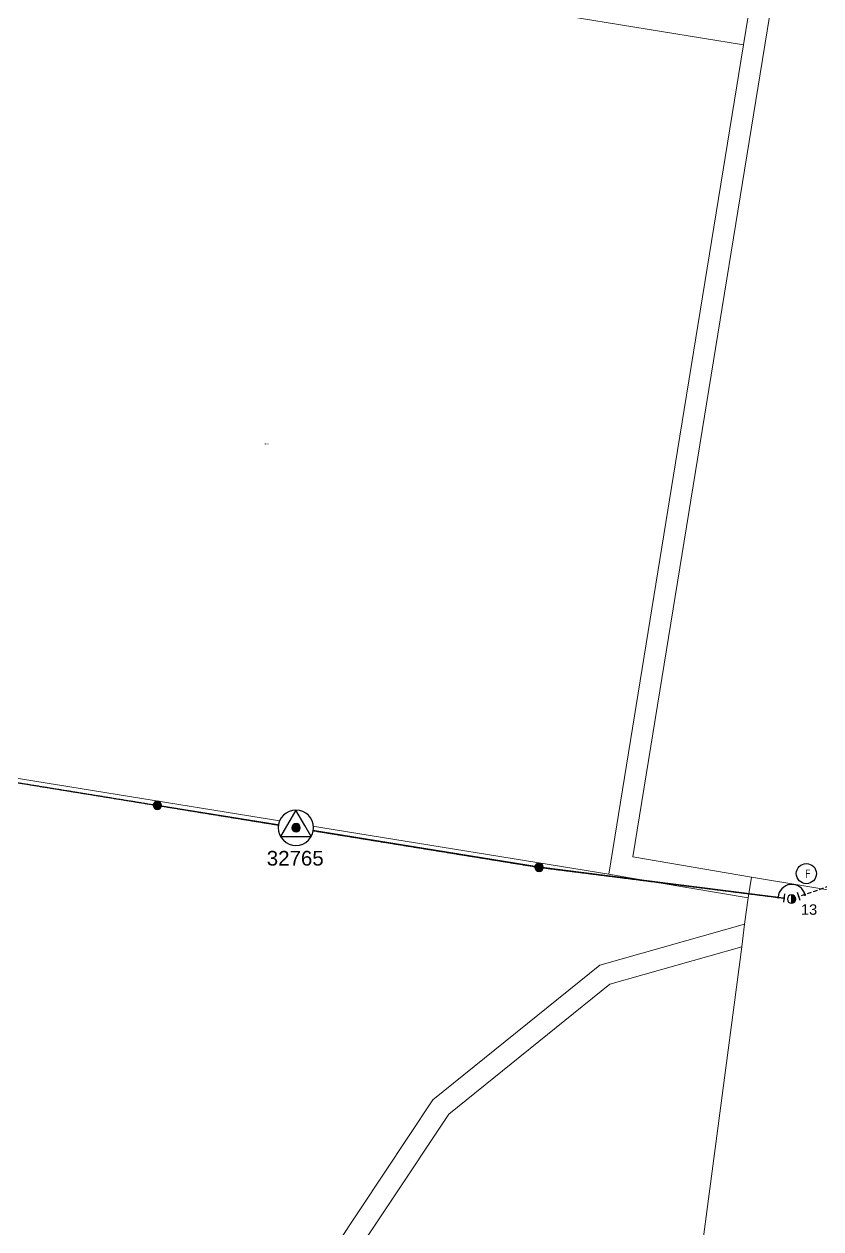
# Model space of a CAD drawing. Header units: metres. Extents: x 231386 to 238683, y 6156973 to 6161532.
# Drawn here: x 233876 to 234637, y 6158077 to 6159227 of the extents above; entities that cross this region are included whole.
import ezdxf
from ezdxf.enums import TextEntityAlignment as Align

# ---------------------------------------------------------------- set-up
doc = ezdxf.new("R2010")
doc.units = ezdxf.units.M
doc.linetypes.add('Cable Exist OH', pattern=[1, 1, 0])
doc.linetypes.add('Cable New OH', pattern=[6, 4, -2])
doc.layers.get('0').update_dxf_attribs({"color": 6})
doc.layers.add('Cadastre Land Parcels_SP_EXT', color=8, linetype='Continuous', lineweight=5)
doc.layers.add('Cadastre Roads_SP_EXT', color=8, linetype='Continuous', lineweight=5)
for name, color, linetype in [('Equip_SP_HV_EXT', 7, 'Continuous'), ('Mains_HV_EXT', 7, 'Continuous'), ('Mains_HV_NEW', 2, 'Continuous'), ('Mains_HV_New_A10', 2, 'Continuous'), ('Mains_HV_NEW_Hardwired', 2, 'Continuous'), ('OH_Details_SP_MISC', 7, 'Continuous'), ('Sub_SP_TR_HV_LV_EXT', 7, 'Continuous'), ('SupportsOH_SP_TR_HV_LV_SL_EXT', 7, 'Continuous'), ('SupportsOH_SP_TR_HV_LV_SL_NEW', 2, 'Continuous')]:
    doc.layers.add(name, color=color, linetype=linetype)
doc.styles.add('iecARIAL', font='arial.ttf', dxfattribs={"height": 2})
doc.styles.add('iecISOCP', font='isocp.shx')
doc.styles.add('POLE_LABEL', font='arial.ttf')
doc.styles.get("Standard").update_dxf_attribs({"font": 'arial.ttf'})

# ---------------------------------------------------------------- blocks, each defined once
blk = doc.blocks.new('SUB_POLE_EXT')
blk.add_wipeout([(0, 4.22), (0.42, 4.2), (0.83, 4.14), (1.21, 4.05), (1.62, 3.9), (1.99, 3.72), (2.35, 3.51), (2.68, 3.26), (2.99, 2.99), (3.28, 2.66), (3.52, 2.34), (3.76, 1.92), (3.9, 1.62), (4.04, 1.23), (4.18, 0.63), (4.22, 0), (4.18, -0.61), (4.06, -1.15), (3.9, -1.62), (3.58, -2.24), (3.22, -2.73), (2.97, -3.01), (2.68, -3.26), (2.36, -3.5), (2, -3.72), (1.64, -3.89), (1.25, -4.03), (0.82, -4.14), (0.42, -4.2), (0, -4.22), (-0.41, -4.2), (-0.8, -4.15), (-1.21, -4.05), (-1.62, -3.9), (-1.99, -3.73), (-2.35, -3.51), (-2.68, -3.26), (-2.96, -3.02), (-3.23, -2.72), (-3.51, -2.35), (-3.71, -2.01), (-3.91, -1.6), (-4.05, -1.21), (-4.16, -0.76), (-4.22, -0.14), (-4.21, 0.39), (-4.14, 0.83), (-4.03, 1.27), (-3.9, 1.63), (-3.71, 2.02), (-3.5, 2.37), (-3.28, 2.67), (-2.99, 2.99), (-2.68, 3.27), (-2.33, 3.52), (-1.98, 3.73), (-1.63, 3.9), (-1.2, 4.05), (-0.78, 4.15), (-0.4, 4.21)])
blk.add_line((2.16, 0.48), (2.16, 0.48, 0))
blk.add_lwpolyline([(-4.22, 0, 1), (4.22, 0, 1)], format="xyb", close=True)
blk.add_lwpolyline([(2.14, 0.52), (0, 4.22), (-3.66, -2.11), (3.66, -2.11)], close=True)
for tag, height, flags, p in [('ASSET_NUM', 3.5, 8, (2, 2)), ('STREET_CODE', 0.2, 9, (1.5, 0)), ('CONSTRUCTED_VOLTAGE', 0.2, 9, (1.5, -0.2)), ('OPERATING_VOLTAGE', 0.2, 9, (1.5, -0.6)), ('OPERATED_BY', 0.2, 9, (1.5, -0.8)), ('ORIENTATION', 0.2, 9, (1.5, -1.2)), ('OWNED_BY', 0.2, 9, (1.5, -1.4)), ('SECONDARY_VOLTAGE', 0.2, 9, (1.5, -1.6)), ('STATE', 0.2, 9, (1.5, -1.8)), ('SUBSTATION_TYPE', 0.2, 9, (1.5, -2)), ('STREETNAME', 0.2, 9, (1.5, -2.8)), ('NO_PHASES', 0.2, 9, (1.5, -0.4)), ('MAINTAINED_BY', 0.2, 9, (1.5, -1)), ('USAGE', 0.2, 9, (1.5, -2.2)), ('LEGEND', 0.2, 9, (1.5, -2.4)), ('LOCATION', 0.2, 9, (1.5, -2.6)), ('SUBURB', 0.2, 9, (1.5, -3)), ('Z', 0.2, 1, (1.5, -3.4)), ('NOTES', 0.2, 9, (1.5, -3.2))]:
    blk.add_attdef(tag, text='', height=height, dxfattribs=dict(flags=flags)).set_placement(p, align=Align.MIDDLE_LEFT)
blk = doc.blocks.new('POLE_EXT')
blk.add_hatch(color=256).paths.add_polyline_path([(-1, 0, 1), (1, 0, 1)])
blk.add_lwpolyline([(-1, 0, 1), (1, 0, 1)], format="xyb", close=True)
for tag, height, flags, p in [('pNumber', 2.5, 8, (-17.84, 2.07)), ('OWNED_BY', 0.2, 9, (1.35, -0.4)), ('SPECIAL_USE', 0.2, 9, (1.35, -0.8)), ('STATE', 0.2, 9, (1.35, -1)), ('cLV', 0.2, 9, (1.35, -1.4)), ('hDepth', 0.2, 9, (1.35, -1.6)), ('hDia', 0.2, 9, (1.35, -1.8)), ('cHV', 0.2, 9, (1.35, -2)), ('PARENT', 0.2, 9, (1.35, -0.6)), ('USAGE', 0.2, 9, (1.35, -1.2)), ('LBRACKET', 0.2, 9, (1.35, -2.2)), ('LExisting', 0.2, 9, (1.35, -2.4)), ('LANTNUMBER', 0.2, 9, (1.35, -2.6)), ('LOther', 0.2, 9, (1.35, -2.8)), ('cLinedev', 0.2, 9, (1.35, -3.4)), ('pExisting', 0.2, 9, (1.35, -3.8)), ('pFooting', 0.2, 9, (1.35, -4.4)), ('pNew', 0.2, 9, (1.35, -4.6)), ('pRelocate', 0.2, 9, (1.35, -5)), ('pRemove', 0.2, 9, (1.35, -5.2)), ('pReplace', 0.2, 9, (1.35, -5.4)), ('pStay', 0.2, 9, (1.35, -5.6)), ('pType', 0.2, 9, (1.35, -5.8)), ('LRemove', 0.2, 9, (1.35, -3)), ('LEGEND', 0.2, 9, (1.35, -3.2)), ('LOCATION', 0.2, 9, (1.35, -3.6)), ('PFNUMBER', 0.2, 9, (1.35, -4)), ('NEWPFNUMBER', 0.2, 9, (1.35, -4.2)), ('cspan', 0.2, 9, (1.35, -6)), ('STREETNAME', 0.2, 9, (1.35, -6.2)), ('SUBURB', 0.2, 9, (1.35, -6.4)), ('OPERATED_BY', 0.2, 9, (1.36, -7.01)), ('NOTES', 0.2, 9, (1.35, -6.6)), ('MAINTAINED_BY', 0.2, 9, (1.36, -6.81))]:
    blk.add_attdef(tag, text='', height=height, dxfattribs=dict(flags=flags)).set_placement(p, align=Align.MIDDLE_LEFT)
at = {"style": 'POLE_LABEL'}
for tag, height, flags, p in [('ASSET_NUM', 2.5, 8, (2, 2)), ('STRUCTURE_PLANT_NUMBER', 0.2, 9, (1.35, 0.03)), ('STREET_CODE', 0.2, 9, (1.35, -0.2))]:
    blk.add_attdef(tag, text='', height=height, dxfattribs=dict(at, flags=flags)).set_placement(p, align=Align.MIDDLE_LEFT)
at = {"flags": 1}
blk.add_attdef('Z', (1.35, -7.33), '', height=0.2, dxfattribs=at)
blk = doc.blocks.new('*U43')
blk.add_circle((0.52, 5.05), 2.4)
at = {"insert": (0.24, 5.98), "char_height": 2, "width": 1.2998, "attachment_point": 1, "style": 'iecISOCP'}
blk.add_mtext('F', dxfattribs=at)
for tag, height, flags, p in [('ASSET_NUM', 2.5, 8, (2, 2)), ('STREET_CODE', 0.2, 9, (1.5, 0)), ('CONSTRUCTED_VOLTAGE', 0.2, 9, (1.5, -0.2)), ('OPERATING_VOLTAGE', 0.2, 9, (1.5, -0.8)), ('ORIENTATION', 0.2, 9, (1.5, -1)), ('OWNED_BY', 0.2, 9, (1.5, -1.2)), ('STATE', 0.2, 9, (1.5, -1.4)), ('STREETNAME', 0.2, 9, (1.5, -2.2)), ('SUBURB', 0.2, 9, (1.5, -2.4)), ('Z', 0.2, 1, (1.5, -2.8)), ('FLITE_NUMBER', 0.2, 9, (1.5, -0.4)), ('USAGE', 0.2, 9, (1.5, -1.6)), ('LEGEND', 0.2, 9, (1.5, -1.8)), ('LOCATION', 0.2, 9, (1.5, -2)), ('NOTES', 0.2, 9, (1.5, -2.6)), ('INDICATOR_TYPE', 0.2, 9, (1.5, -0.6))]:
    blk.add_attdef(tag, text='', height=height, dxfattribs=dict(flags=flags)).set_placement(p, align=Align.MIDDLE_LEFT)
blk = doc.blocks.new('End Shackle_NEW')
at = {"flags": 9}
for tag, p in [('OPERATED_BY', (0, -2.01)), ('NOTES', (0, -1.6)), ('MAINTAINED_BY', (0, -1.81))]:
    blk.add_attdef(tag, text='', height=0.2, dxfattribs=at).set_placement(p, align=Align.MIDDLE_LEFT)
blk.add_wipeout([(-0.25, 0), (-0.25, 1.81), (0.25, 1.82), (0.25, 0)])
blk.add_line((1, 1.81), (-1, 1.81))
at = {"flags": 1}
blk.add_attdef('Z', (0, 0), '', height=0.2, dxfattribs=at)
at = {"flags": 9}
for tag, p in [('CONNECTOR_TYPE', (0, 0)), ('CONSTRUCTED_VOLTAGE', (0, -0.2)), ('OPERATING_VOLTAGE', (0, -0.6)), ('ORIENTATION', (0, -0.8)), ('OWNED_BY', (0, -1)), ('STATE', (0, -1.2)), ('NO_PHASES', (0, -0.4)), ('USAGE', (0, -1.4))]:
    blk.add_attdef(tag, text='', height=0.2, dxfattribs=at).set_placement(p, align=Align.MIDDLE_LEFT)
blk = doc.blocks.new('BOND POINT')
blk.add_hatch(color=256).paths.add_polyline_path([(-1, 0, 1), (1, 0, 1)])
blk.add_lwpolyline([(-1, 0, 1), (1, 0, 1)], format="xyb", close=True)
blk = doc.blocks.new('POLE_REPLACE_NEW')
for tag, flags, p in [('LOther', 9, (1.5, -2.6)), ('LRemove', 9, (1.5, -2.8)), ('cLinedev', 9, (1.5, -3.2)), ('cspan', 9, (1.5, -5.6)), ('SUBURB', 9, (1.5, -5.8)), ('LEGEND', 9, (1.5, -3)), ('pExisting', 9, (1.5, -3.4)), ('PFNUMBER', 9, (1.5, -3.6)), ('NEWPFNUMBER', 9, (1.5, -3.8)), ('pFooting', 9, (1.5, -4)), ('pNew', 9, (1.5, -4.2)), ('pNumber', 9, (1.5, -4.4)), ('pRelocate', 9, (1.5, -4.6)), ('pRemove', 9, (1.5, -4.8)), ('pReplace', 9, (1.5, -5)), ('pStay', 9, (1.5, -5.2)), ('pType', 9, (1.5, -5.4)), ('STREETNAME', 9, (1.5, -6)), ('OPERATED_BY', 9, (1.5, -6.6)), ('Z', 1, (1.5, -7)), ('LOCATION', 9, (1.5, -6.2)), ('NOTES', 9, (1.5, -6.4)), ('MAINTAINED_BY', 9, (1.5, -6.8))]:
    blk.add_attdef(tag, text='', height=0.2, dxfattribs=dict(flags=flags)).set_placement(p, align=Align.MIDDLE_LEFT)
blk.add_wipeout([(0, 1), (-0.13, 0.99), (-0.25, 0.97), (-0.37, 0.93), (-0.48, 0.88), (-0.59, 0.81), (-0.68, 0.73), (-0.77, 0.64), (-0.84, 0.54), (-0.9, 0.43), (-0.95, 0.31), (-0.98, 0.19), (-1, 0.06), (-1, -0.06), (-0.98, -0.19), (-0.95, -0.31), (-0.9, -0.43), (-0.84, -0.54), (-0.77, -0.64), (-0.68, -0.73), (-0.59, -0.81), (-0.48, -0.88), (-0.37, -0.93), (-0.25, -0.97), (-0.13, -0.99), (0, -1), (0.13, -0.99), (0.25, -0.97), (0.37, -0.93), (0.48, -0.88), (0.59, -0.81), (0.68, -0.73), (0.77, -0.64), (0.84, -0.54), (0.9, -0.43), (0.95, -0.31), (0.98, -0.19), (1, -0.06), (1, 0.06), (0.98, 0.19), (0.95, 0.31), (0.9, 0.43), (0.84, 0.54), (0.77, 0.64), (0.68, 0.73), (0.59, 0.81), (0.48, 0.88), (0.37, 0.93), (0.25, 0.97), (0.13, 0.99)])
h = blk.add_hatch(color=256)
edge = h.paths.add_edge_path()
edge.add_arc((0, 0), 1, 270, 450)
edge.add_line((0, 1), (0, -1))
blk.add_lwpolyline([(0, 1), (0, -1)])
at = {"lineweight": -3}
blk.add_arc((0, 0), 1, 90, 270, dxfattribs=at)
blk.add_arc((0, 0), 1, 270, 90)
for tag, height, flags, p in [('ASSET_NUM', 2.5, 8, (2, 2)), ('STREET_CODE', 0.2, 9, (1.5, 0)), ('OWNED_BY', 0.2, 9, (1.5, -0.2)), ('SPECIAL_USE', 0.2, 9, (1.5, -0.6)), ('STATE', 0.2, 9, (1.5, -0.8)), ('cLV', 0.2, 9, (1.5, -1.2)), ('cHV', 0.2, 9, (1.5, -1.8)), ('PARENT', 0.2, 9, (1.5, -0.4)), ('USAGE', 0.2, 9, (1.5, -1)), ('hDepth', 0.2, 9, (1.5, -1.4)), ('hDia', 0.2, 9, (1.5, -1.6)), ('LBRACKET', 0.2, 9, (1.5, -2)), ('LExisting', 0.2, 9, (1.5, -2.2)), ('LANTNUMBER', 0.2, 9, (1.5, -2.4))]:
    blk.add_attdef(tag, text='', height=height, dxfattribs=dict(flags=flags)).set_placement(p, align=Align.MIDDLE_LEFT)
at = {"style": 'POLE_LABEL', "flags": 9}
blk.add_attdef('STRUCTURE_PLANT_NUMBER', text='', height=0.2, dxfattribs=at).set_placement((1.5, 0.24), align=Align.MIDDLE_LEFT)

msp = doc.modelspace()

# ---------------------------------------------------------------- linework, layer by layer
at = {"layer": 'Cadastre Land Parcels_SP_EXT', "linetype": 'Continuous'}
for points in [[(234871.4, 6158416), (234925, 6158451.2), (235239.6, 6158564.2), (235155.5, 6158622.9), (235156.7, 6158740.6), (235076.9, 6158879.8), (235048.9, 6159002.4), (235179.1, 6159126.7), (234859.5, 6159476.3), (234721.2, 6159494.3), (234641, 6159561.8), (234457.2, 6158431.8), (234570.7, 6158412.6), (234666.7, 6158396.5), (234871.4, 6158416)], [(234871.4, 6158416), (234925, 6158451.2), (235239.6, 6158564.2), (235155.5, 6158622.9), (235156.7, 6158740.6), (235076.9, 6158879.8), (235048.9, 6159002.4), (235179.1, 6159126.7), (234859.5, 6159476.3), (234721.2, 6159494.3), (234641, 6159561.8), (234457.2, 6158431.8), (234570.7, 6158412.6), (234666.7, 6158396.5), (234871.4, 6158416)], [(234500, 6158819.9), (234562.9, 6159207.5), (234171.4, 6159271.3), (233773.1, 6159336.3), (233725.4, 6159042.8), (233722.2, 6159023.3), (233710.3, 6158950), (233644.1, 6158543.4), (234434.2, 6158415.3), (234500, 6158819.9)], [(234123.7, 6157944.5), (234138.8, 6157990.5), (234150.1, 6158024.8), (234266.3, 6158199.9), (234425.8, 6158328.5), (234564, 6158367.6), (234567.3, 6158392.9), (234454, 6158411.9), (234434.2, 6158415.3), (233644.1, 6158543.4), (233569.2, 6158083.4), (233999.2, 6158014.1), (234038.2, 6157989.3), (234109.1, 6157944.3), (234121.2, 6157936.7), (234123.7, 6157944.5)], [(234508.7, 6157948.8), (234514.8, 6157994.7), (234561.2, 6158345.9), (234435.3, 6158310.3), (234281.4, 6158186.1), (234168.3, 6158016), (234160.1, 6157990.6), (234145, 6157944.8), (234140.2, 6157930.4), (234133.7, 6157910.7), (233903.1, 6157208.5), (234050.7, 6157185.8), (234071.3, 6157182.7), (234400.8, 6157132), (234508.7, 6157948.8)]]:
    msp.add_lwpolyline(points, close=True, dxfattribs=at)
msp.add_lwpolyline([(234168.3, 6158016), (234281.4, 6158186.1), (234435.3, 6158310.3), (234561.2, 6158345.9), (234562.6, 6158356.9), (234564, 6158367.6), (234425.8, 6158328.5), (234266.3, 6158199.9), (234150.1, 6158024.8)], dxfattribs=at)
at = {"layer": 'Cadastre Roads_SP_EXT', "linetype": 'Continuous'}
msp.add_lwpolyline([(234569, 6158402.7), (234570.7, 6158412.6), (234457.2, 6158431.8), (234641, 6159561.8), (234631, 6159570.2), (234623, 6159576.9), (234562.9, 6159207.5), (234500, 6158819.9), (234434.2, 6158415.3), (234454, 6158411.9), (234567.3, 6158392.9), (234569, 6158402.7)], close=True, dxfattribs=at)
at = {"layer": 'Mains_HV_EXT', "linetype": 'Cable Exist OH'}
msp.add_lwpolyline([(233789.4, 6158515.8), (234135.6, 6158459.6)], dxfattribs=at)
at = {"layer": 'Mains_HV_EXT', "color": 7, "linetype": 'Cable Exist OH'}
msp.add_lwpolyline([(234135.6, 6158459.6), (234367.7, 6158422), (234608.9, 6158391.6)], dxfattribs=at)
at = {"layer": 'Mains_HV_New_A10', "linetype": 'Cable New OH'}
msp.add_lwpolyline([(234815, 6158461.9), (234608.9, 6158391.6)], dxfattribs=at)
at = {"layer": 'Mains_HV_NEW_Hardwired', "color": 7, "linetype": 'Continuous'}
msp.add_arc((234609.1, 6158392.6), 13, 14.9062, 177.2655, dxfattribs=at).dxf.unprotected_set("ltscale", 0)
at = {"layer": 'OH_Details_SP_MISC', "linetype": 'Continuous'}
msp.add_lwpolyline([(234608.9, 6158391.6), (234367.7, 6158422), (234135.6, 6158459.6), (234003.1, 6158481.1)], dxfattribs=at)

# ---------------------------------------------------------------- block references
at = {"layer": 'Equip_SP_HV_EXT', "xscale": 4, "yscale": 4, "zscale": 4}
msp.add_blockref('*U43', (234620.9, 6158395.7), dxfattribs=at)
at = {"layer": 'Mains_HV_NEW_Hardwired', "color": 7, "linetype": 'Continuous', "xscale": 0.6, "yscale": 0.6, "zscale": 0.6}
for p in [(234596.1, 6158393.2), (234621.6, 6158395.9)]:
    msp.add_blockref('BOND POINT', p, dxfattribs=at).dxf.unprotected_set("ltscale", 0)
at = {"layer": 'SupportsOH_SP_TR_HV_LV_SL_EXT', "xscale": 4, "yscale": 4, "zscale": 4}
for p in [(234003.1, 6158481.1), (234367.7, 6158422)]:
    msp.add_blockref('POLE_EXT', p, dxfattribs=at)

# ---------------------------------------------------------------- texts
at = {"layer": 'Cadastre Land Parcels_SP_EXT'}
msp.add_text('380', height=1.8, dxfattribs=at).set_placement((234105, 6158825.4))

# ---------------------------------------------------------------- next in the draw order: block references
at = {"layer": 'Mains_HV_NEW', "color": 7, "linetype": 'Continuous', "xscale": 4, "yscale": 4, "zscale": 4, "rotation": 82.63641292519621}
msp.add_blockref('End Shackle_NEW', (234608.9, 6158391.6), dxfattribs=at).dxf.unprotected_set("ltscale", 0)
at = {"layer": 'Sub_SP_TR_HV_LV_EXT'}
ref = msp.add_blockref('SUB_POLE_EXT', (234135.5, 6158459.7), dxfattribs=dict(at, xscale=4, yscale=4, zscale=4))
ref.add_attrib('ASSET_NUM', '32765', dxfattribs={"layer": '0', "height": 14}).set_placement((234162, 6158430.6), align=Align.MIDDLE_RIGHT)

# ---------------------------------------------------------------- next in the draw order: block references
at = {"layer": 'Mains_HV_NEW', "color": 7, "linetype": 'Continuous', "xscale": 4, "yscale": 4, "zscale": 4, "rotation": 288.7920146793941}
msp.add_blockref('End Shackle_NEW', (234608.9, 6158391.6), dxfattribs=at).dxf.unprotected_set("ltscale", 0)
at = {"layer": 'SupportsOH_SP_TR_HV_LV_SL_EXT', "xscale": 4, "yscale": 4}
msp.add_blockref('POLE_EXT', (234135.6, 6158459.7), dxfattribs=at)

# ---------------------------------------------------------------- next in the draw order: block references
at = {"layer": 'SupportsOH_SP_TR_HV_LV_SL_NEW', "color": 7, "linetype": 'Continuous'}
ref = msp.add_blockref('POLE_REPLACE_NEW', (234608.9, 6158391.6), dxfattribs=dict(at, xscale=4, yscale=4, zscale=4))
ref.add_attrib('pNumber', '13', dxfattribs={"height": 10, "style": 'iecARIAL'}).set_placement((234617.8, 6158381.6), align=Align.MIDDLE_LEFT)

doc.saveas('drawing.dxf')
